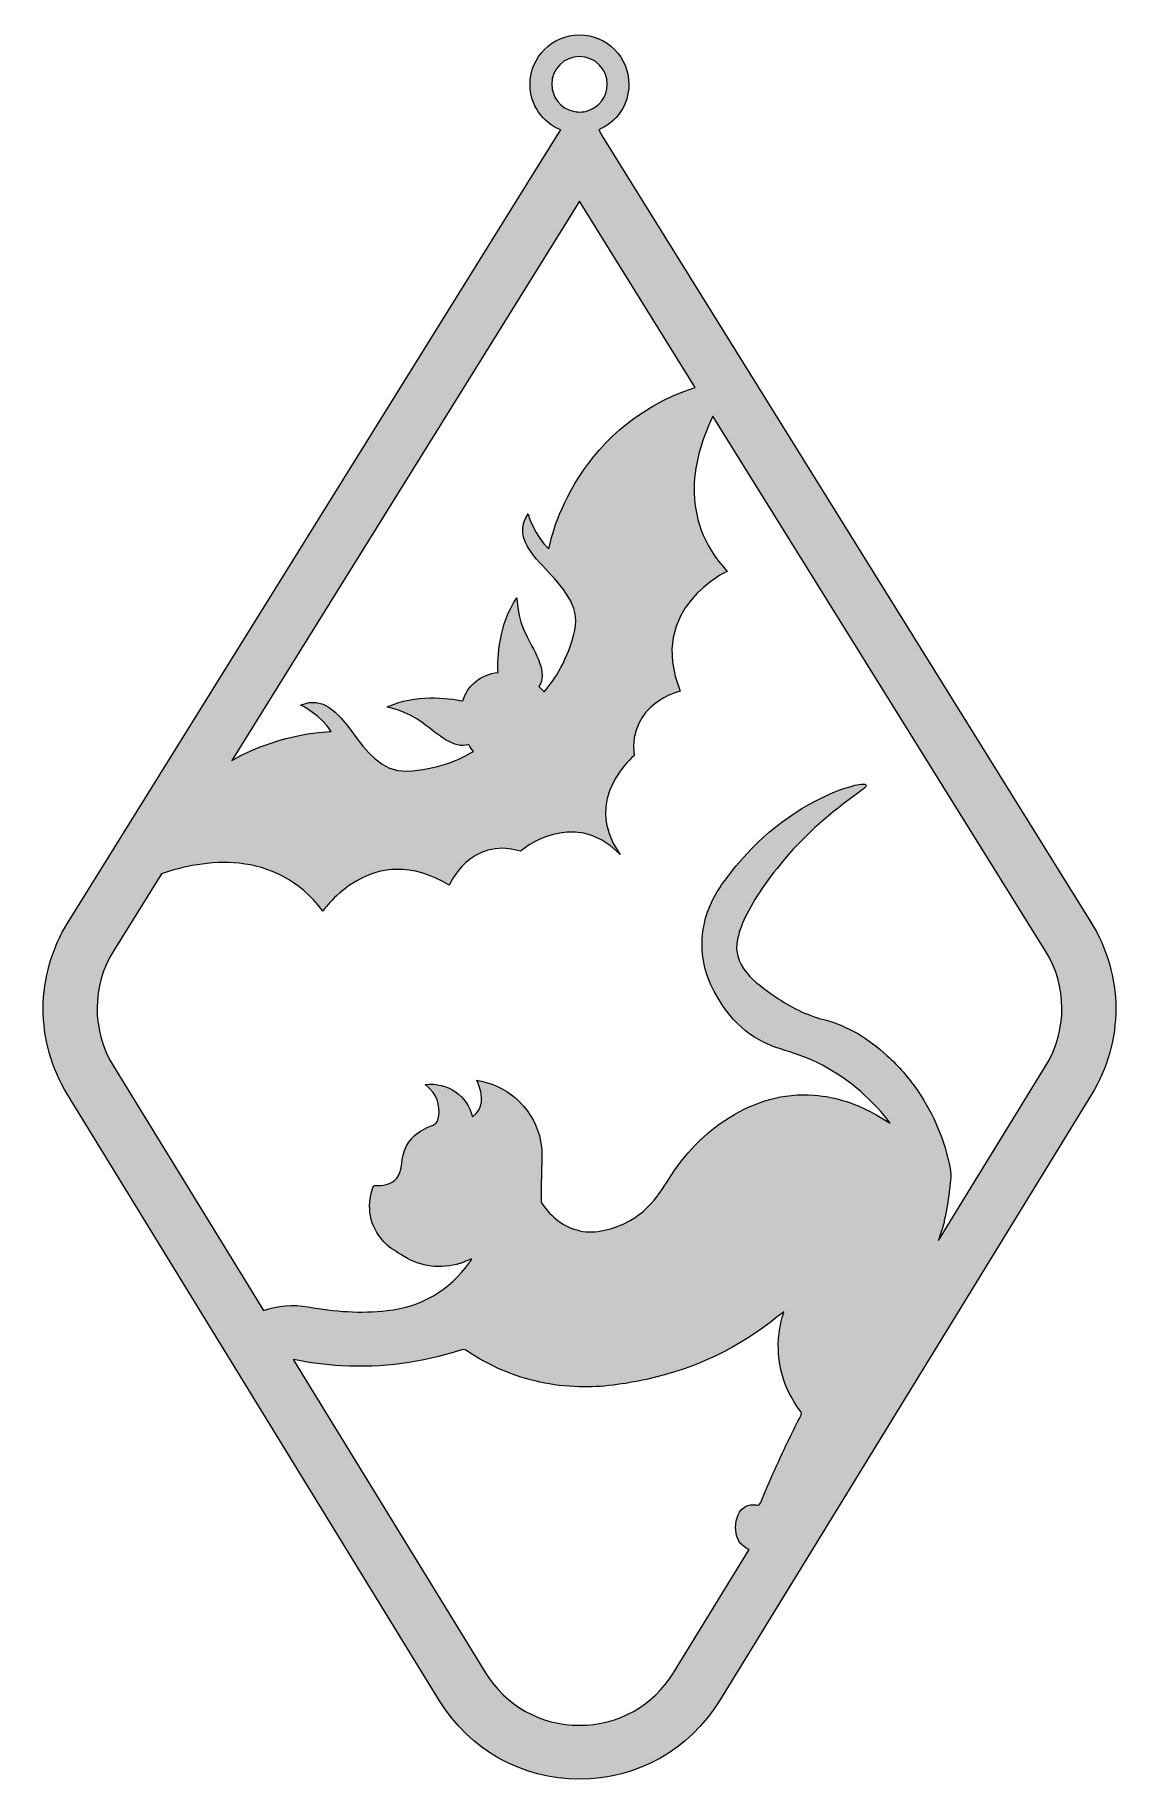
# Model space of a CAD drawing. Extents: x 664 to 2337, y -2839 to -160.
import ezdxf

# ---------------------------------------------------------------- set-up
doc = ezdxf.new("R2010")
doc.units = 0
doc.header["$MEASUREMENT"] = 0
doc.layers.add('Layer 1', color=7, linetype='Continuous')

msp = doc.modelspace()

# ---------------------------------------------------------------- hatches: boundary and pattern name
at = {"layer": 'Layer 1', "true_color": 0x6870b5}
h = msp.add_hatch(color=173, dxfattribs=at)
h.dxf.hatch_style = 2
edge = h.paths.add_edge_path()
edge.add_spline(control_points=[(2285.8, -1522.8), (2285.8, -1522.8), (1536.5, -317.1), (1536.5, -317.1), (1536.5, -317.1), (1530, -306.1), (1530, -306.1), (1557.2, -294.5), (1576.3, -267.5), (1576.3, -236.1), (1576.3, -194.2), (1542.3, -160.2), (1500.4, -160.2), (1458.5, -160.2), (1424.5, -194.2), (1424.5, -236.1), (1424.5, -267.9), (1443.9, -295), (1471.6, -306.3), (1471.6, -306.3), (1466, -314.6), (1466, -314.6), (1466, -314.6), (715.1, -1522.8), (715.1, -1522.8), (664.4, -1604.4), (664, -1705.8), (714.2, -1787.7), (714.2, -1787.7), (1285.6, -2719), (1285.6, -2719), (1331.8, -2794.3), (1412.1, -2839.2), (1500.4, -2839.2), (1588.8, -2839.2), (1669.1, -2794.3), (1715.3, -2719), (1715.3, -2719), (2286.7, -1787.7), (2286.7, -1787.7), (2336.9, -1705.8), (2336.5, -1604.4), (2285.8, -1522.8)], knot_values=[0, 0, 0, 0, 1, 1, 1, 2, 2, 2, 3, 3, 3, 4, 4, 4, 5, 5, 5, 6, 6, 6, 7, 7, 7, 8, 8, 8, 9, 9, 9, 10, 10, 10, 11, 11, 11, 12, 12, 12, 13, 13, 13, 14, 14, 14, 14], degree=3, periodic=1)
edge = h.paths.add_edge_path()
edge.add_spline(control_points=[(1457.8, -236.1), (1457.8, -212.6), (1476.9, -193.5), (1500.4, -193.5), (1524, -193.5), (1543.1, -212.6), (1543.1, -236.1), (1543.1, -255.3), (1530.3, -271.5), (1512.8, -276.9), (1508.9, -278), (1504.7, -278.7), (1500.4, -278.7), (1497.1, -278.7), (1493.9, -278.3), (1490.7, -277.5), (1471.9, -273.2), (1457.8, -256.3), (1457.8, -236.1)], knot_values=[0, 0, 0, 0, 1, 1, 1, 2, 2, 2, 3, 3, 3, 4, 4, 4, 5, 5, 5, 6, 6, 6, 6], degree=3, periodic=1)
edge = h.paths.add_edge_path()
edge.add_spline(control_points=[(1500.4, -415.8), (1500.4, -415.8), (1678.1, -701.6), (1678.1, -701.6), (1485.3, -765), (1453.4, -949.4), (1453.4, -949.4), (1431.9, -930.8), (1421.4, -896.1), (1421.4, -896.1), (1380.1, -959.8), (1509.9, -998), (1493.2, -1074.3), (1483.3, -1119.3), (1462.1, -1150.8), (1446.3, -1169.2), (1443.7, -1166.3), (1440.9, -1163.6), (1438, -1161.1), (1452.5, -1140.6), (1433, -1110.4), (1419.4, -1083.9), (1404.1, -1054.3), (1404.3, -1024.9), (1404.3, -1024.9), (1376.1, -1065.6), (1374.5, -1117.1), (1375.3, -1139.5), (1362.6, -1140.8), (1350.5, -1145.4), (1340.5, -1153.9), (1331.1, -1161.7), (1324.7, -1171.9), (1321.1, -1183.3), (1298.3, -1178.6), (1248.7, -1172.2), (1204.9, -1192.5), (1204.9, -1192.5), (1233.9, -1197.4), (1260.4, -1217.5), (1283.2, -1234.8), (1308.3, -1257.9), (1330.4, -1250.3), (1332.5, -1253.9), (1334.9, -1257.4), (1337.5, -1260.8), (1316.7, -1273.3), (1281.8, -1289), (1235.4, -1291), (1157.3, -1294.3), (1142.1, -1159.8), (1072.2, -1189.5), (1072.2, -1189.5), (1104.6, -1205.9), (1119.2, -1230.3), (1119.2, -1230.3), (1045.3, -1230.2), (966.7, -1274.5), (966.7, -1274.5), (1500.4, -415.8), (1500.4, -415.8)], knot_values=[0, 0, 0, 0, 1, 1, 1, 2, 2, 2, 3, 3, 3, 4, 4, 4, 5, 5, 5, 6, 6, 6, 7, 7, 7, 8, 8, 8, 9, 9, 9, 10, 10, 10, 11, 11, 11, 12, 12, 12, 13, 13, 13, 14, 14, 14, 15, 15, 15, 16, 16, 16, 17, 17, 17, 18, 18, 18, 19, 19, 19, 20, 20, 20, 20], degree=3, periodic=1)
edge = h.paths.add_edge_path()
edge.add_spline(control_points=[(1840.2, -2281), (1834.5, -2292.2), (1829, -2303.5), (1823.5, -2314.8), (1807.4, -2347.4), (1792.6, -2380.6), (1778.7, -2414.2), (1777.2, -2417.7), (1775.7, -2418.8), (1771.9, -2418.1), (1759.6, -2416.2), (1749, -2421.8), (1744.1, -2433.2), (1738.8, -2445.8), (1738.9, -2458.6), (1743.9, -2471.3), (1746.7, -2478.2), (1752.7, -2481.5), (1758.2, -2485.5), (1759.1, -2485.8), (1760.1, -2486.1), (1761, -2486.4), (1761, -2486.4), (1644.8, -2675.8), (1644.8, -2675.8), (1613.8, -2726.4), (1559.8, -2756.6), (1500.4, -2756.6), (1441, -2756.6), (1387.1, -2726.4), (1356.1, -2675.8), (1356.1, -2675.8), (1060.9, -2194.6), (1060.9, -2194.6), (1085.5, -2199.9), (1110.3, -2203.1), (1135.3, -2204.5), (1197.6, -2207.8), (1258.3, -2199.9), (1317.6, -2180.5), (1320.9, -2179.4), (1323.7, -2178.8), (1327.1, -2181.1), (1344.3, -2193.1), (1362.7, -2202.8), (1381.9, -2211), (1419.6, -2227), (1458.9, -2235.6), (1499.8, -2236.7), (1534.9, -2237.7), (1569.3, -2232.6), (1603.5, -2225.2), (1678.2, -2209), (1745.3, -2177), (1804.5, -2128.8), (1807.4, -2126.5), (1810.4, -2124.5), (1814.3, -2121.7), (1811, -2133.3), (1808.2, -2144), (1806.9, -2154.9), (1802, -2198.9), (1813.1, -2238.7), (1839.7, -2274), (1841.6, -2276.6), (1841.5, -2278.5), (1840.2, -2281)], knot_values=[0, 0, 0, 0, 1, 1, 1, 2, 2, 2, 3, 3, 3, 4, 4, 4, 5, 5, 5, 6, 6, 6, 7, 7, 7, 8, 8, 8, 9, 9, 9, 10, 10, 10, 11, 11, 11, 12, 12, 12, 13, 13, 13, 14, 14, 14, 15, 15, 15, 16, 16, 16, 17, 17, 17, 18, 18, 18, 19, 19, 19, 20, 20, 20, 21, 21, 21, 22, 22, 22, 22], degree=3, periodic=1)
edge = h.paths.add_edge_path()
edge.add_spline(control_points=[(2216.1, -1744.4), (2216.1, -1744.4), (2051.9, -2012.1), (2051.9, -2012.1), (2054.7, -2002.8), (2057.5, -1993.5), (2060.4, -1984.1), (2060.4, -1983), (2060.3, -1981.8), (2060.6, -1980.8), (2064.1, -1966.5), (2066.6, -1952), (2068.2, -1937.4), (2069.4, -1925.5), (2072.1, -1913.6), (2069.8, -1901.5), (2061.4, -1858.3), (2044.7, -1818.7), (2020, -1782.3), (2006.3, -1762.2), (1990.6, -1744.1), (1972.7, -1727.8), (1944.7, -1702.1), (1913.1, -1682.4), (1875.9, -1672.7), (1848.6, -1665.6), (1823.7, -1653.4), (1800.8, -1637.1), (1785.3, -1626.1), (1769.4, -1615.8), (1757.3, -1601), (1744.9, -1585.8), (1738.8, -1568.8), (1743.2, -1549.1), (1746.1, -1535.6), (1751.1, -1522.9), (1757.3, -1510.6), (1773.1, -1479.9), (1793.5, -1452.2), (1815.7, -1425.9), (1848.4, -1387), (1886.6, -1354.4), (1927.8, -1325.1), (1931.5, -1322.4), (1935, -1319.5), (1938.5, -1316.5), (1939.6, -1315.5), (1941.4, -1314.3), (1940.4, -1312.4), (1939.6, -1310.8), (1937.6, -1310.9), (1936, -1310.9), (1931.8, -1311), (1927.6, -1311.8), (1923.5, -1312.8), (1902.4, -1318), (1882.7, -1326.6), (1863.6, -1336.5), (1804.3, -1367.2), (1757, -1411.7), (1718.7, -1465.9), (1702.5, -1488.9), (1692.1, -1514.4), (1689.4, -1542.7), (1686.5, -1573.5), (1693, -1602.5), (1707.4, -1629.6), (1729.9, -1672.1), (1762.1, -1703.5), (1809.2, -1717.7), (1828.4, -1723.6), (1847.5, -1729.9), (1865.6, -1738.8), (1908.8, -1759.9), (1944.7, -1790.1), (1974.6, -1827.6), (1975.6, -1828.9), (1976.5, -1830.3), (1977.5, -1831.6), (1970.4, -1827.9), (1963.9, -1823.6), (1957.1, -1819.7), (1927.2, -1802.3), (1895.2, -1791.3), (1860.6, -1788.7), (1813.4, -1785.2), (1770.5, -1798.3), (1730.8, -1823), (1692.3, -1847.1), (1661.6, -1879.1), (1637.5, -1917.6), (1628.1, -1932.5), (1618.4, -1947.3), (1606.1, -1959.9), (1587.4, -1978.9), (1564.4, -1990.4), (1538.6, -1996.3), (1526, -1999.1), (1513.4, -1999.9), (1500.8, -1997), (1475.7, -1991.2), (1457.4, -1976), (1443, -1955.4), (1441.7, -1953.6), (1441.3, -1951.7), (1441.4, -1949.5), (1441.6, -1936.6), (1441.8, -1923.7), (1441.9, -1910.9), (1442.1, -1896.5), (1443.6, -1882), (1442, -1867.9), (1437, -1821.3), (1402.4, -1781.5), (1357.3, -1769.1), (1352.6, -1767.8), (1347.9, -1766.9), (1342.6, -1765.7), (1354.7, -1791.1), (1352.4, -1810.3), (1336.1, -1821.8), (1331.7, -1805.9), (1323.5, -1792.7), (1309.8, -1783.4), (1296.1, -1774.1), (1280.9, -1770.8), (1263.6, -1772.3), (1264.9, -1773.5), (1265.4, -1774), (1266, -1774.5), (1281.2, -1787.1), (1286.9, -1803), (1284, -1822.4), (1283, -1829.2), (1280.4, -1833.2), (1273.4, -1835.7), (1257.3, -1841.5), (1243.5, -1850.8), (1234.9, -1866.5), (1229.7, -1875.8), (1228.4, -1886.2), (1227.1, -1896.6), (1224.9, -1913.2), (1217.5, -1922.5), (1203.5, -1926.1), (1198.3, -1927.5), (1192.9, -1927.9), (1187.5, -1927.5), (1185.2, -1927.3), (1184, -1927.9), (1183.2, -1930.3), (1173.2, -1961.1), (1177.7, -1989.1), (1199.6, -2013.7), (1207, -2022.2), (1216.8, -2027.4), (1226.1, -2033.5), (1252.4, -2051), (1280.8, -2056.2), (1311.5, -2048.7), (1319.4, -2046.8), (1326.8, -2043.6), (1334.5, -2040.2), (1334.3, -2043), (1332.5, -2044.4), (1331.3, -2046), (1300.1, -2089.2), (1257.9, -2113.7), (1205.1, -2119.7), (1164.4, -2124.3), (1124.1, -2121.1), (1083.9, -2114), (1060.2, -2109.8), (1037.1, -2111.6), (1014.9, -2119.5), (1014.9, -2119.5), (784.7, -1744.4), (784.7, -1744.4), (751, -1689.4), (751.2, -1621.2), (785.2, -1566.5), (785.2, -1566.5), (858.4, -1448.8), (858.4, -1448.8), (921.3, -1427.1), (1032.3, -1408.3), (1106.4, -1505.9), (1106.4, -1505.9), (1183.2, -1393.7), (1300.2, -1466.4), (1300.2, -1466.4), (1332.1, -1390.8), (1409.8, -1414), (1409.8, -1414), (1488.8, -1345.3), (1561.6, -1417.6), (1561.6, -1417.6), (1562.9, -1419.1), (1562.9, -1419.1), (1562.7, -1418.9), (1562.5, -1418.6), (1562.4, -1418.3), (1562.6, -1418.6), (1562.8, -1418.8), (1563.1, -1419), (1563.1, -1419), (1561.8, -1417.5), (1561.8, -1417.5), (1503.1, -1333.3), (1584.3, -1267.3), (1584.3, -1267.3), (1574.9, -1186.8), (1654.9, -1168.4), (1654.9, -1168.4), (1603.3, -1040.6), (1727.2, -984.2), (1727.2, -984.2), (1650.7, -902), (1675.9, -805.9), (1705.4, -745.6), (1705.4, -745.6), (2215.7, -1566.5), (2215.7, -1566.5), (2249.7, -1621.2), (2249.9, -1689.4), (2216.1, -1744.4)], knot_values=[0, 0, 0, 0, 1, 1, 1, 2, 2, 2, 3, 3, 3, 4, 4, 4, 5, 5, 5, 6, 6, 6, 7, 7, 7, 8, 8, 8, 9, 9, 9, 10, 10, 10, 11, 11, 11, 12, 12, 12, 13, 13, 13, 14, 14, 14, 15, 15, 15, 16, 16, 16, 17, 17, 17, 18, 18, 18, 19, 19, 19, 20, 20, 20, 21, 21, 21, 22, 22, 22, 23, 23, 23, 24, 24, 24, 25, 25, 25, 26, 26, 26, 27, 27, 27, 28, 28, 28, 29, 29, 29, 30, 30, 30, 31, 31, 31, 32, 32, 32, 33, 33, 33, 34, 34, 34, 35, 35, 35, 36, 36, 36, 37, 37, 37, 38, 38, 38, 39, 39, 39, 40, 40, 40, 41, 41, 41, 42, 42, 42, 43, 43, 43, 44, 44, 44, 45, 45, 45, 46, 46, 46, 47, 47, 47, 48, 48, 48, 49, 49, 49, 50, 50, 50, 51, 51, 51, 52, 52, 52, 53, 53, 53, 54, 54, 54, 55, 55, 55, 56, 56, 56, 57, 57, 57, 58, 58, 58, 59, 59, 59, 60, 60, 60, 61, 61, 61, 62, 62, 62, 63, 63, 63, 64, 64, 64, 65, 65, 65, 66, 66, 66, 67, 67, 67, 68, 68, 68, 69, 69, 69, 70, 70, 70, 71, 71, 71, 72, 72, 72, 73, 73, 73, 74, 74, 74, 75, 75, 75, 75], degree=3, periodic=1)

# ---------------------------------------------------------------- linework, layer by layer
at = {"layer": 'Layer 1', "lineweight": 0}
for points, knots in [([(2285.8, -1522.8), (2285.8, -1522.8), (1536.5, -317.1), (1536.5, -317.1), (1536.5, -317.1), (1530, -306.1), (1530, -306.1), (1557.2, -294.5), (1576.3, -267.5), (1576.3, -236.1), (1576.3, -194.2), (1542.3, -160.2), (1500.4, -160.2), (1458.5, -160.2), (1424.5, -194.2), (1424.5, -236.1), (1424.5, -267.9), (1443.9, -295), (1471.6, -306.3), (1471.6, -306.3), (1466, -314.6), (1466, -314.6), (1466, -314.6), (715.1, -1522.8), (715.1, -1522.8), (664.4, -1604.4), (664, -1705.8), (714.2, -1787.7), (714.2, -1787.7), (1285.6, -2719), (1285.6, -2719), (1331.8, -2794.3), (1412.1, -2839.2), (1500.4, -2839.2), (1588.8, -2839.2), (1669.1, -2794.3), (1715.3, -2719), (1715.3, -2719), (2286.7, -1787.7), (2286.7, -1787.7), (2336.9, -1705.8), (2336.5, -1604.4), (2285.8, -1522.8)], [0, 0, 0, 0, 1, 1, 1, 2, 2, 2, 3, 3, 3, 4, 4, 4, 5, 5, 5, 6, 6, 6, 7, 7, 7, 8, 8, 8, 9, 9, 9, 10, 10, 10, 11, 11, 11, 12, 12, 12, 13, 13, 13, 14, 14, 14, 14]), ([(1457.8, -236.1), (1457.8, -212.6), (1476.9, -193.5), (1500.4, -193.5), (1524, -193.5), (1543.1, -212.6), (1543.1, -236.1), (1543.1, -255.3), (1530.3, -271.5), (1512.8, -276.9), (1508.9, -278), (1504.7, -278.7), (1500.4, -278.7), (1497.1, -278.7), (1493.9, -278.3), (1490.7, -277.5), (1471.9, -273.2), (1457.8, -256.3), (1457.8, -236.1)], [0, 0, 0, 0, 1, 1, 1, 2, 2, 2, 3, 3, 3, 4, 4, 4, 5, 5, 5, 6, 6, 6, 6]), ([(1500.4, -415.8), (1500.4, -415.8), (1678.1, -701.6), (1678.1, -701.6), (1485.3, -765), (1453.4, -949.4), (1453.4, -949.4), (1431.9, -930.8), (1421.4, -896.1), (1421.4, -896.1), (1380.1, -959.8), (1509.9, -998), (1493.2, -1074.3), (1483.3, -1119.3), (1462.1, -1150.8), (1446.3, -1169.2), (1443.7, -1166.3), (1440.9, -1163.6), (1438, -1161.1), (1452.5, -1140.6), (1433, -1110.4), (1419.4, -1083.9), (1404.1, -1054.3), (1404.3, -1024.9), (1404.3, -1024.9), (1376.1, -1065.6), (1374.5, -1117.1), (1375.3, -1139.5), (1362.6, -1140.8), (1350.5, -1145.4), (1340.5, -1153.9), (1331.1, -1161.7), (1324.7, -1171.9), (1321.1, -1183.3), (1298.3, -1178.6), (1248.7, -1172.2), (1204.9, -1192.5), (1204.9, -1192.5), (1233.9, -1197.4), (1260.4, -1217.5), (1283.2, -1234.8), (1308.3, -1257.9), (1330.4, -1250.3), (1332.5, -1253.9), (1334.9, -1257.4), (1337.5, -1260.8), (1316.7, -1273.3), (1281.8, -1289), (1235.4, -1291), (1157.3, -1294.3), (1142.1, -1159.8), (1072.2, -1189.5), (1072.2, -1189.5), (1104.6, -1205.9), (1119.2, -1230.3), (1119.2, -1230.3), (1045.3, -1230.2), (966.7, -1274.5), (966.7, -1274.5), (1500.4, -415.8), (1500.4, -415.8)], [0, 0, 0, 0, 1, 1, 1, 2, 2, 2, 3, 3, 3, 4, 4, 4, 5, 5, 5, 6, 6, 6, 7, 7, 7, 8, 8, 8, 9, 9, 9, 10, 10, 10, 11, 11, 11, 12, 12, 12, 13, 13, 13, 14, 14, 14, 15, 15, 15, 16, 16, 16, 17, 17, 17, 18, 18, 18, 19, 19, 19, 20, 20, 20, 20]), ([(2216.1, -1744.4), (2216.1, -1744.4), (2051.9, -2012.1), (2051.9, -2012.1), (2054.7, -2002.8), (2057.5, -1993.5), (2060.4, -1984.1), (2060.4, -1983), (2060.3, -1981.8), (2060.6, -1980.8), (2064.1, -1966.5), (2066.6, -1952), (2068.2, -1937.4), (2069.4, -1925.5), (2072.1, -1913.6), (2069.8, -1901.5), (2061.4, -1858.3), (2044.7, -1818.7), (2020, -1782.3), (2006.3, -1762.2), (1990.6, -1744.1), (1972.7, -1727.8), (1944.7, -1702.1), (1913.1, -1682.4), (1875.9, -1672.7), (1848.6, -1665.6), (1823.7, -1653.4), (1800.8, -1637.1), (1785.3, -1626.1), (1769.4, -1615.8), (1757.3, -1601), (1744.9, -1585.8), (1738.8, -1568.8), (1743.2, -1549.1), (1746.1, -1535.6), (1751.1, -1522.9), (1757.3, -1510.6), (1773.1, -1479.9), (1793.5, -1452.2), (1815.7, -1425.9), (1848.4, -1387), (1886.6, -1354.4), (1927.8, -1325.1), (1931.5, -1322.4), (1935, -1319.5), (1938.5, -1316.5), (1939.6, -1315.5), (1941.4, -1314.3), (1940.4, -1312.4), (1939.6, -1310.8), (1937.6, -1310.9), (1936, -1310.9), (1931.8, -1311), (1927.6, -1311.8), (1923.5, -1312.8), (1902.4, -1318), (1882.7, -1326.6), (1863.6, -1336.5), (1804.3, -1367.2), (1757, -1411.7), (1718.7, -1465.9), (1702.5, -1488.9), (1692.1, -1514.4), (1689.4, -1542.7), (1686.5, -1573.5), (1693, -1602.5), (1707.4, -1629.6), (1729.9, -1672.1), (1762.1, -1703.5), (1809.2, -1717.7), (1828.4, -1723.6), (1847.5, -1729.9), (1865.6, -1738.8), (1908.8, -1759.9), (1944.7, -1790.1), (1974.6, -1827.6), (1975.6, -1828.9), (1976.5, -1830.3), (1977.5, -1831.6), (1970.4, -1827.9), (1963.9, -1823.6), (1957.1, -1819.7), (1927.2, -1802.3), (1895.2, -1791.3), (1860.6, -1788.7), (1813.4, -1785.2), (1770.5, -1798.3), (1730.8, -1823), (1692.3, -1847.1), (1661.6, -1879.1), (1637.5, -1917.6), (1628.1, -1932.5), (1618.4, -1947.3), (1606.1, -1959.9), (1587.4, -1978.9), (1564.4, -1990.4), (1538.6, -1996.3), (1526, -1999.1), (1513.4, -1999.9), (1500.8, -1997), (1475.7, -1991.2), (1457.4, -1976), (1443, -1955.4), (1441.7, -1953.6), (1441.3, -1951.7), (1441.4, -1949.5), (1441.6, -1936.6), (1441.8, -1923.7), (1441.9, -1910.9), (1442.1, -1896.5), (1443.6, -1882), (1442, -1867.9), (1437, -1821.3), (1402.4, -1781.5), (1357.3, -1769.1), (1352.6, -1767.8), (1347.9, -1766.9), (1342.6, -1765.7), (1354.7, -1791.1), (1352.4, -1810.3), (1336.1, -1821.8), (1331.7, -1805.9), (1323.5, -1792.7), (1309.8, -1783.4), (1296.1, -1774.1), (1280.9, -1770.8), (1263.6, -1772.3), (1264.9, -1773.5), (1265.4, -1774), (1266, -1774.5), (1281.2, -1787.1), (1286.9, -1803), (1284, -1822.4), (1283, -1829.2), (1280.4, -1833.2), (1273.4, -1835.7), (1257.3, -1841.5), (1243.5, -1850.8), (1234.9, -1866.5), (1229.7, -1875.8), (1228.4, -1886.2), (1227.1, -1896.6), (1224.9, -1913.2), (1217.5, -1922.5), (1203.5, -1926.1), (1198.3, -1927.5), (1192.9, -1927.9), (1187.5, -1927.5), (1185.2, -1927.3), (1184, -1927.9), (1183.2, -1930.3), (1173.2, -1961.1), (1177.7, -1989.1), (1199.6, -2013.7), (1207, -2022.2), (1216.8, -2027.4), (1226.1, -2033.5), (1252.4, -2051), (1280.8, -2056.2), (1311.5, -2048.7), (1319.4, -2046.8), (1326.8, -2043.6), (1334.5, -2040.2), (1334.3, -2043), (1332.5, -2044.4), (1331.3, -2046), (1300.1, -2089.2), (1257.9, -2113.7), (1205.1, -2119.7), (1164.4, -2124.3), (1124.1, -2121.1), (1083.9, -2114), (1060.2, -2109.8), (1037.1, -2111.6), (1014.9, -2119.5), (1014.9, -2119.5), (784.7, -1744.4), (784.7, -1744.4), (751, -1689.4), (751.2, -1621.2), (785.2, -1566.5), (785.2, -1566.5), (858.4, -1448.8), (858.4, -1448.8), (921.3, -1427.1), (1032.3, -1408.3), (1106.4, -1505.9), (1106.4, -1505.9), (1183.2, -1393.7), (1300.2, -1466.4), (1300.2, -1466.4), (1332.1, -1390.8), (1409.8, -1414), (1409.8, -1414), (1488.8, -1345.3), (1561.6, -1417.6), (1561.6, -1417.6), (1562.9, -1419.1), (1562.9, -1419.1), (1562.7, -1418.9), (1562.5, -1418.6), (1562.4, -1418.3), (1562.6, -1418.6), (1562.8, -1418.8), (1563.1, -1419), (1563.1, -1419), (1561.8, -1417.5), (1561.8, -1417.5), (1503.1, -1333.3), (1584.3, -1267.3), (1584.3, -1267.3), (1574.9, -1186.8), (1654.9, -1168.4), (1654.9, -1168.4), (1603.3, -1040.6), (1727.2, -984.2), (1727.2, -984.2), (1650.7, -902), (1675.9, -805.9), (1705.4, -745.6), (1705.4, -745.6), (2215.7, -1566.5), (2215.7, -1566.5), (2249.7, -1621.2), (2249.9, -1689.4), (2216.1, -1744.4)], [0, 0, 0, 0, 1, 1, 1, 2, 2, 2, 3, 3, 3, 4, 4, 4, 5, 5, 5, 6, 6, 6, 7, 7, 7, 8, 8, 8, 9, 9, 9, 10, 10, 10, 11, 11, 11, 12, 12, 12, 13, 13, 13, 14, 14, 14, 15, 15, 15, 16, 16, 16, 17, 17, 17, 18, 18, 18, 19, 19, 19, 20, 20, 20, 21, 21, 21, 22, 22, 22, 23, 23, 23, 24, 24, 24, 25, 25, 25, 26, 26, 26, 27, 27, 27, 28, 28, 28, 29, 29, 29, 30, 30, 30, 31, 31, 31, 32, 32, 32, 33, 33, 33, 34, 34, 34, 35, 35, 35, 36, 36, 36, 37, 37, 37, 38, 38, 38, 39, 39, 39, 40, 40, 40, 41, 41, 41, 42, 42, 42, 43, 43, 43, 44, 44, 44, 45, 45, 45, 46, 46, 46, 47, 47, 47, 48, 48, 48, 49, 49, 49, 50, 50, 50, 51, 51, 51, 52, 52, 52, 53, 53, 53, 54, 54, 54, 55, 55, 55, 56, 56, 56, 57, 57, 57, 58, 58, 58, 59, 59, 59, 60, 60, 60, 61, 61, 61, 62, 62, 62, 63, 63, 63, 64, 64, 64, 65, 65, 65, 66, 66, 66, 67, 67, 67, 68, 68, 68, 69, 69, 69, 70, 70, 70, 71, 71, 71, 72, 72, 72, 73, 73, 73, 74, 74, 74, 75, 75, 75, 75]), ([(1840.2, -2281), (1834.5, -2292.2), (1829, -2303.5), (1823.5, -2314.8), (1807.4, -2347.4), (1792.6, -2380.6), (1778.7, -2414.2), (1777.2, -2417.7), (1775.7, -2418.8), (1771.9, -2418.1), (1759.6, -2416.2), (1749, -2421.8), (1744.1, -2433.2), (1738.8, -2445.8), (1738.9, -2458.6), (1743.9, -2471.3), (1746.7, -2478.2), (1752.7, -2481.5), (1758.2, -2485.5), (1759.1, -2485.8), (1760.1, -2486.1), (1761, -2486.4), (1761, -2486.4), (1644.8, -2675.8), (1644.8, -2675.8), (1613.8, -2726.4), (1559.8, -2756.6), (1500.4, -2756.6), (1441, -2756.6), (1387.1, -2726.4), (1356.1, -2675.8), (1356.1, -2675.8), (1060.9, -2194.6), (1060.9, -2194.6), (1085.5, -2199.9), (1110.3, -2203.1), (1135.3, -2204.5), (1197.6, -2207.8), (1258.3, -2199.9), (1317.6, -2180.5), (1320.9, -2179.4), (1323.7, -2178.8), (1327.1, -2181.1), (1344.3, -2193.1), (1362.7, -2202.8), (1381.9, -2211), (1419.6, -2227), (1458.9, -2235.6), (1499.8, -2236.7), (1534.9, -2237.7), (1569.3, -2232.6), (1603.5, -2225.2), (1678.2, -2209), (1745.3, -2177), (1804.5, -2128.8), (1807.4, -2126.5), (1810.4, -2124.5), (1814.3, -2121.7), (1811, -2133.3), (1808.2, -2144), (1806.9, -2154.9), (1802, -2198.9), (1813.1, -2238.7), (1839.7, -2274), (1841.6, -2276.6), (1841.5, -2278.5), (1840.2, -2281)], [0, 0, 0, 0, 1, 1, 1, 2, 2, 2, 3, 3, 3, 4, 4, 4, 5, 5, 5, 6, 6, 6, 7, 7, 7, 8, 8, 8, 9, 9, 9, 10, 10, 10, 11, 11, 11, 12, 12, 12, 13, 13, 13, 14, 14, 14, 15, 15, 15, 16, 16, 16, 17, 17, 17, 18, 18, 18, 19, 19, 19, 20, 20, 20, 21, 21, 21, 22, 22, 22, 22])]:
    msp.add_open_spline(points, degree=3, knots=knots, dxfattribs=at)

doc.saveas('drawing.dxf')
